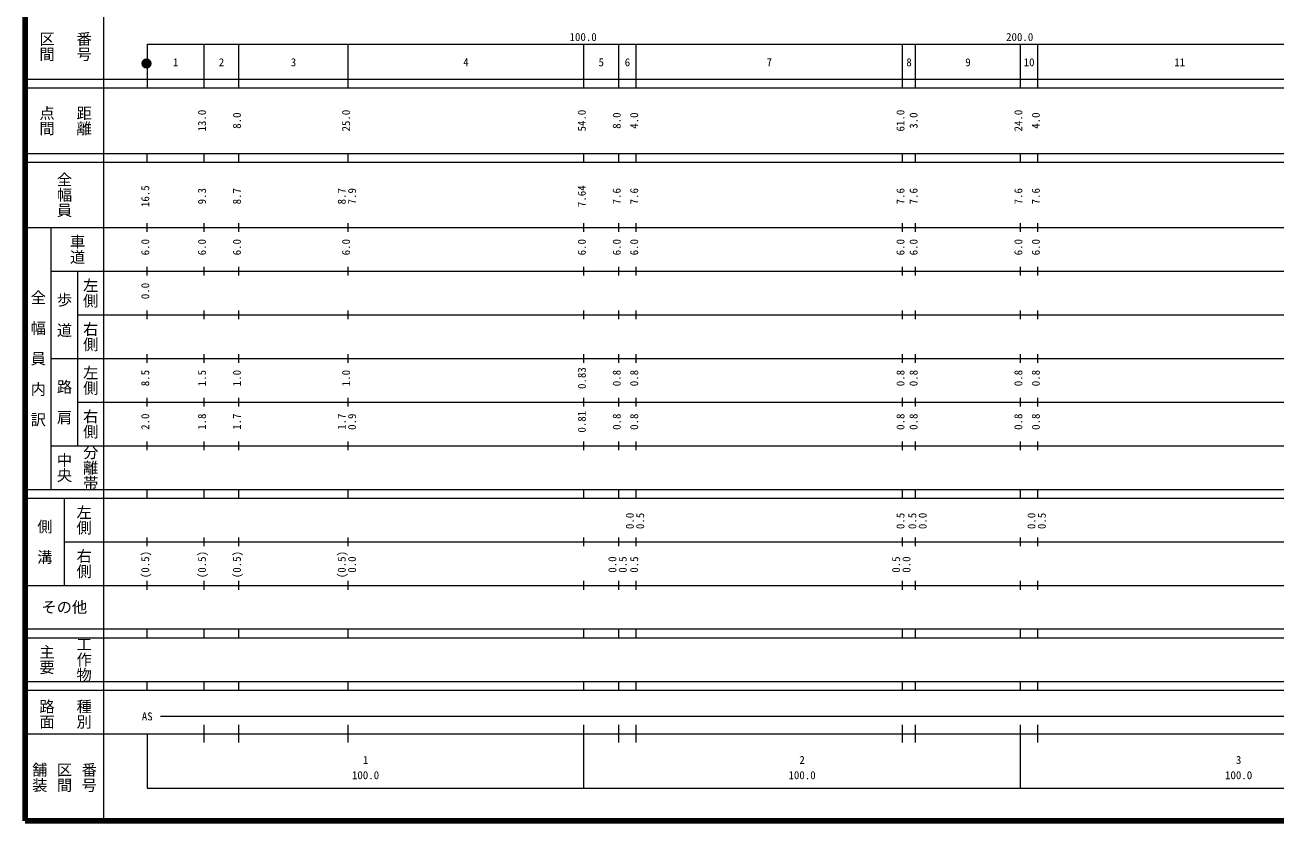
# Model space of a CAD drawing. Units: millimetres on the paper, enlarged 1000 times. Extents: x 40000 to 680000, y 20000 to 380000.
# Drawn here: x 40000 to 326558, y 20000 to 202409 of the extents above; entities that cross this region are included whole.
import ezdxf
from ezdxf.enums import TextEntityAlignment as Align

# ---------------------------------------------------------------- set-up
doc = ezdxf.new("R2010")
doc.units = ezdxf.units.MM
doc.header["$LTSCALE"] = 1000
doc.layers.add('M-TTL', color=2, linetype='Continuous', lineweight=140)
doc.layers.add('M-TTL-BAND', color=7, linetype='Continuous', lineweight=13)
doc.styles.add('@ＭＳ ゴシック', font='')
doc.styles.add('ＭＳ ゴシック', font='')
doc.styles.get('@ＭＳ ゴシック').set_extended_font_data('@MS Gothic')
doc.styles.get('ＭＳ ゴシック').set_extended_font_data('MS Gothic')

msp = doc.modelspace()

# ---------------------------------------------------------------- hatches: boundary and pattern name
at = {"layer": 'M-TTL-BAND'}
msp.add_hatch(color=256, dxfattribs=at).paths.add_polyline_path([(68834, 193593, 1), (66834, 193593, 1)])

# ---------------------------------------------------------------- linework, layer by layer
at = {"layer": 'M-TTL'}
for p, q in [((40000, 380000), (40000, 20000)), ((40000, 20000), (680000, 20000))]:
    msp.add_line(p, q, dxfattribs=at)
at = {"layer": 'M-TTL-BAND'}
for p, q in [((58000, 370000), (58000, 20000)), ((68000, 198000), (579000, 198000)), ((68000, 198000), (68000, 188000)), ((81000, 188000), (81000, 198000)), ((89000, 188000), (89000, 198000)), ((114000, 188000), (114000, 198000)), ((168000, 188000), (168000, 198000)), ((176000, 188000), (176000, 198000)), ((180000, 188000), (180000, 198000)), ((241000, 188000), (241000, 198000)), ((244000, 188000), (244000, 198000)), ((268000, 188000), (268000, 198000)), ((272000, 188000), (272000, 198000)), ((40000, 190000), (579000, 190000)), ((40000, 188000), (579000, 188000)), ((40000, 173000), (579000, 173000)), ((68000, 171000), (68000, 173000)), ((81000, 171000), (81000, 173000)), ((89000, 171000), (89000, 173000)), ((114000, 171000), (114000, 173000)), ((168000, 171000), (168000, 173000)), ((176000, 171000), (176000, 173000)), ((180000, 171000), (180000, 173000)), ((241000, 171000), (241000, 173000)), ((244000, 171000), (244000, 173000)), ((268000, 171000), (268000, 173000)), ((272000, 171000), (272000, 173000)), ((40000, 171000), (579000, 171000)), ((40000, 156000), (579000, 156000)), ((46000, 96000), (46000, 156000)), ((68000, 155000), (68000, 157000)), ((81000, 155000), (81000, 157000)), ((89000, 155000), (89000, 157000)), ((114000, 155000), (114000, 157000)), ((168000, 155000), (168000, 157000)), ((176000, 155000), (176000, 157000)), ((180000, 155000), (180000, 157000)), ((241000, 155000), (241000, 157000)), ((244000, 155000), (244000, 157000)), ((268000, 155000), (268000, 157000)), ((272000, 155000), (272000, 157000)), ((68000, 145000), (68000, 147000)), ((81000, 145000), (81000, 147000)), ((89000, 145000), (89000, 147000)), ((114000, 145000), (114000, 147000)), ((168000, 145000), (168000, 147000)), ((176000, 145000), (176000, 147000)), ((180000, 145000), (180000, 147000)), ((241000, 145000), (241000, 147000)), ((244000, 145000), (244000, 147000)), ((268000, 145000), (268000, 147000)), ((272000, 145000), (272000, 147000)), ((46000, 146000), (579000, 146000)), ((52000, 146000), (52000, 106000)), ((52000, 136000), (579000, 136000)), ((68000, 135000), (68000, 137000)), ((81000, 135000), (81000, 137000)), ((89000, 135000), (89000, 137000)), ((114000, 135000), (114000, 137000)), ((168000, 135000), (168000, 137000)), ((176000, 135000), (176000, 137000)), ((180000, 135000), (180000, 137000)), ((241000, 135000), (241000, 137000)), ((244000, 135000), (244000, 137000)), ((268000, 135000), (268000, 137000)), ((272000, 135000), (272000, 137000)), ((68000, 125000), (68000, 127000)), ((81000, 125000), (81000, 127000)), ((89000, 125000), (89000, 127000)), ((114000, 125000), (114000, 127000)), ((168000, 125000), (168000, 127000)), ((176000, 125000), (176000, 127000)), ((180000, 125000), (180000, 127000)), ((241000, 125000), (241000, 127000)), ((244000, 125000), (244000, 127000)), ((268000, 125000), (268000, 127000)), ((272000, 125000), (272000, 127000)), ((46000, 126000), (579000, 126000)), ((52000, 116000), (579000, 116000)), ((68000, 115000), (68000, 117000)), ((81000, 115000), (81000, 117000)), ((89000, 115000), (89000, 117000)), ((114000, 115000), (114000, 117000)), ((168000, 115000), (168000, 117000)), ((176000, 115000), (176000, 117000)), ((180000, 115000), (180000, 117000)), ((241000, 115000), (241000, 117000)), ((244000, 115000), (244000, 117000)), ((268000, 115000), (268000, 117000)), ((272000, 115000), (272000, 117000)), ((68000, 105000), (68000, 107000)), ((81000, 105000), (81000, 107000)), ((89000, 105000), (89000, 107000)), ((114000, 105000), (114000, 107000)), ((168000, 105000), (168000, 107000)), ((176000, 105000), (176000, 107000)), ((180000, 105000), (180000, 107000)), ((241000, 105000), (241000, 107000)), ((244000, 105000), (244000, 107000)), ((268000, 105000), (268000, 107000)), ((272000, 105000), (272000, 107000)), ((46000, 106000), (579000, 106000)), ((40000, 96000), (579000, 96000)), ((68000, 94000), (68000, 96000)), ((81000, 94000), (81000, 96000)), ((89000, 94000), (89000, 96000)), ((114000, 94000), (114000, 96000)), ((168000, 94000), (168000, 96000)), ((176000, 94000), (176000, 96000)), ((180000, 94000), (180000, 96000)), ((241000, 94000), (241000, 96000)), ((244000, 94000), (244000, 96000)), ((268000, 94000), (268000, 96000)), ((272000, 94000), (272000, 96000)), ((40000, 94000), (579000, 94000)), ((49000, 94000), (49000, 74000)), ((49000, 84000), (579000, 84000)), ((68000, 83000), (68000, 85000)), ((81000, 83000), (81000, 85000)), ((89000, 83000), (89000, 85000)), ((114000, 83000), (114000, 85000)), ((168000, 83000), (168000, 85000)), ((176000, 83000), (176000, 85000)), ((180000, 83000), (180000, 85000)), ((241000, 83000), (241000, 85000)), ((244000, 83000), (244000, 85000)), ((268000, 83000), (268000, 85000)), ((272000, 83000), (272000, 85000)), ((68000, 73000), (68000, 75000)), ((81000, 73000), (81000, 75000)), ((89000, 73000), (89000, 75000)), ((114000, 73000), (114000, 75000)), ((168000, 73000), (168000, 75000)), ((176000, 73000), (176000, 75000)), ((180000, 73000), (180000, 75000)), ((241000, 73000), (241000, 75000)), ((244000, 73000), (244000, 75000)), ((268000, 73000), (268000, 75000)), ((272000, 73000), (272000, 75000)), ((40000, 74000), (579000, 74000)), ((40000, 64000), (579000, 64000)), ((68000, 62000), (68000, 64000)), ((81000, 62000), (81000, 64000)), ((89000, 62000), (89000, 64000)), ((114000, 62000), (114000, 64000)), ((168000, 62000), (168000, 64000)), ((176000, 62000), (176000, 64000)), ((180000, 62000), (180000, 64000)), ((241000, 62000), (241000, 64000)), ((244000, 62000), (244000, 64000)), ((268000, 62000), (268000, 64000)), ((272000, 62000), (272000, 64000)), ((40000, 62000), (579000, 62000)), ((40000, 52000), (579000, 52000)), ((68000, 50000), (68000, 52000)), ((81000, 50000), (81000, 52000)), ((89000, 50000), (89000, 52000)), ((114000, 50000), (114000, 52000)), ((168000, 50000), (168000, 52000)), ((176000, 50000), (176000, 52000)), ((180000, 50000), (180000, 52000)), ((241000, 50000), (241000, 52000)), ((244000, 50000), (244000, 52000)), ((268000, 50000), (268000, 52000)), ((272000, 50000), (272000, 52000)), ((40000, 50000), (579000, 50000)), ((71000, 44000), (565000, 44000)), ((81000, 38000), (81000, 42000)), ((89000, 38000), (89000, 42000)), ((114000, 38000), (114000, 42000)), ((168000, 27500), (168000, 42000)), ((176000, 38000), (176000, 42000)), ((180000, 38000), (180000, 42000)), ((241000, 38000), (241000, 42000)), ((244000, 38000), (244000, 42000)), ((268000, 27500), (268000, 42000)), ((272000, 38000), (272000, 42000)), ((40000, 40000), (579000, 40000)), ((68000, 40000), (68000, 27500)), ((68000, 27500), (579000, 27500))]:
    msp.add_line(p, q, dxfattribs=at)
msp.add_lwpolyline([(68834, 193593, 1), (66834, 193593, 1)], format="xyb", close=True, dxfattribs=at)
msp.add_circle((67834, 193593), 1000, dxfattribs=at)

# ---------------------------------------------------------------- texts
at = {"layer": 'M-TTL-BAND', "style": '@ＭＳ ゴシック'}
for s, p in [('区間', (45000, 197500)), ('番号', (53500, 197500)), ('点間', (45000, 180500)), ('距離', (53500, 180500)), ('全幅員', (49000, 163500)), ('車道', (52000, 151000)), ('左側', (55000, 141000)), ('全\u3000幅\u3000員\u3000内\u3000訳', (43000, 126000)), ('歩\u3000道', (49000, 136000)), ('右側', (55000, 131000)), ('左側', (55000, 121000)), ('路\u3000肩', (49000, 116000)), ('右側', (55000, 111000)), ('分離帯', (55000, 101000)), ('中央', (49000, 101000)), ('左側', (53500, 89000)), ('側\u3000溝', (44500, 84000)), ('右側', (53500, 79000)), ('主要', (45000, 57000)), ('工作物', (53500, 57000)), ('路面', (45000, 44500)), ('種別', (53500, 44500)), ('舗装', (43333, 30000)), ('区間', (49000, 30000)), ('番号', (54667, 30000))]:
    msp.add_text(s, height=2566, rotation=270, dxfattribs=at).set_placement(p, align=Align.MIDDLE_CENTER)
at = {"layer": 'M-TTL-BAND', "style": 'ＭＳ ゴシック'}
for s, p in [('100.0', (167844, 198195)), ('200.0', (267844, 198195)), ('1', (74500, 192405)), ('2', (85000, 192405)), ('3', (101500, 192405)), ('4', (141000, 192405)), ('5', (172000, 192405)), ('6', (178000, 192405)), ('7', (210500, 192405)), ('8', (242500, 192405)), ('9', (256000, 192405)), ('10', (270000, 192405)), ('11', (304500, 192405)), ('AS', (68000, 42500)), ('1', (118000, 32523)), ('2', (218000, 32523)), ('3', (318000, 32523)), ('100.0', (118000, 29033)), ('100.0', (218000, 29033)), ('100.0', (318000, 29033))]:
    msp.add_text(s, height=1833, dxfattribs=at).set_placement(p, align=Align.BOTTOM_CENTER)
for s, p in [('13.0', (82000, 180500)), ('8.0', (90000, 180500)), ('25.0', (115000, 180500)), ('54.0', (169000, 180500)), ('8.0', (177000, 180500)), ('4.0', (181000, 180500)), ('61.0', (242000, 180500)), ('3.0', (245000, 180500)), ('24.0', (269000, 180500)), ('4.0', (273000, 180500)), ('16.5', (69000, 163174)), ('9.3', (82000, 163174)), ('8.7', (90000, 163174)), ('8.7', (114000, 163174)), ('7.9', (116370, 163174)), ('7.64', (169000, 163174)), ('7.6', (177000, 163174)), ('7.6', (181000, 163174)), ('7.6', (242000, 163174)), ('7.6', (245000, 163174)), ('7.6', (269000, 163174)), ('7.6', (273000, 163174)), ('6.0', (69000, 151500)), ('6.0', (82000, 151500)), ('6.0', (90000, 151500)), ('6.0', (115000, 151500)), ('6.0', (169000, 151500)), ('6.0', (177000, 151500)), ('6.0', (181000, 151500)), ('6.0', (242000, 151500)), ('6.0', (245000, 151500)), ('6.0', (269000, 151500)), ('6.0', (273000, 151500)), ('0.0', (69000, 141451)), ('8.5', (69000, 121500)), ('1.5', (82000, 121500)), ('1.0', (90000, 121500)), ('1.0', (115000, 121500)), ('0.83', (169000, 121500)), ('0.8', (177000, 121500)), ('0.8', (181000, 121500)), ('0.8', (242000, 121500)), ('0.8', (245000, 121500)), ('0.8', (269000, 121500)), ('0.8', (273000, 121500)), ('2.0', (69000, 111500)), ('1.8', (82000, 111500)), ('1.7', (90000, 111500)), ('1.7', (114000, 111500)), ('0.9', (116370, 111500)), ('0.81', (169000, 111500)), ('0.8', (177000, 111500)), ('0.8', (181000, 111500)), ('0.8', (242000, 111500)), ('0.8', (245000, 111500)), ('0.8', (269000, 111500)), ('0.8', (273000, 111500)), ('0.0', (180000, 88764)), ('0.5', (182370, 88764)), ('0.5', (242000, 88764)), ('0.5', (244707, 88764)), ('0.0', (247077, 88764)), ('0.0', (272000, 88764)), ('0.5', (274370, 88764)), ('(0.5)', (69000, 78764)), ('(0.5)', (82000, 78764)), ('(0.5)', (90000, 78764)), ('(0.5)', (114000, 78764)), ('0.0', (116370, 78764)), ('0.0', (176000, 78764)), ('0.5', (178370, 78764)), ('0.5', (181000, 78764)), ('0.5', (241000, 78764)), ('0.0', (243370, 78764))]:
    msp.add_text(s, height=1833, rotation=90, dxfattribs=at).set_placement(p, align=Align.BOTTOM_CENTER)
msp.add_text('その他', height=2566, dxfattribs=at).set_placement((49000, 69000), align=Align.MIDDLE_CENTER)

doc.saveas('drawing.dxf')
